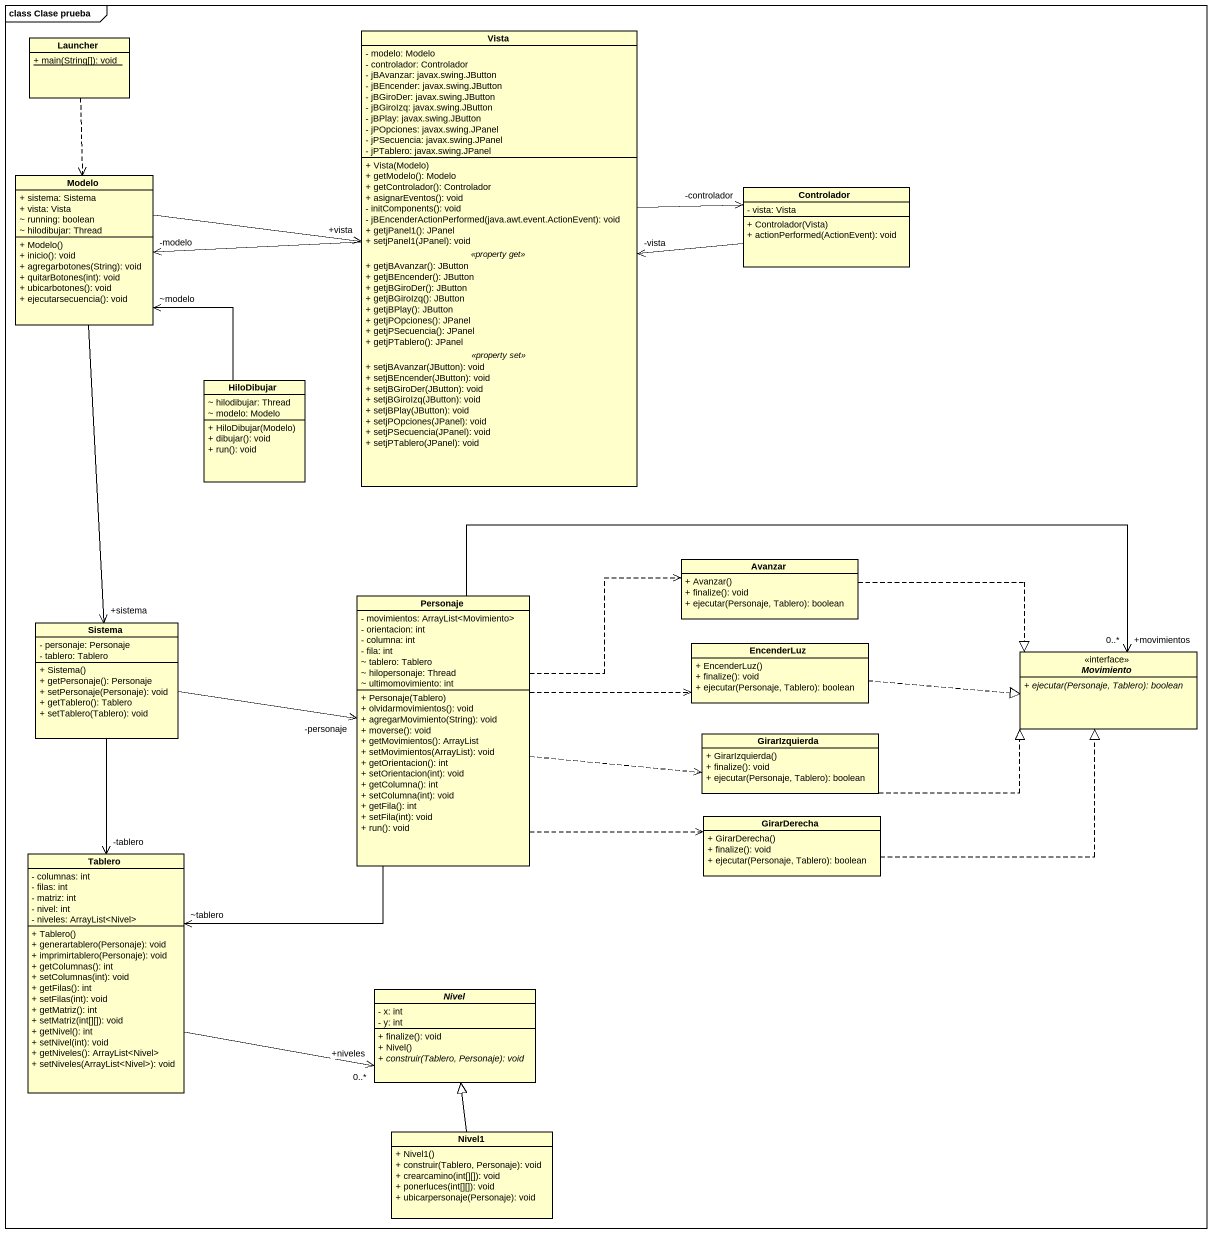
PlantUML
@startuml
mainframe class Clase prueba
hide circle
hide empty members
skinparam classAttributeIconSize 0
class Launcher {
  {static} + main(String[]): void
}
class Vista {
  - modelo: Modelo
  - controlador: Controlador
  - jBAvanzar: javax.swing.JButton
  - jBEncender: javax.swing.JButton
  - jBGiroDer: javax.swing.JButton
  - jBGiroIzq: javax.swing.JButton
  - jBPlay: javax.swing.JButton
  - jPOpciones: javax.swing.JPanel
  - jPSecuencia: javax.swing.JPanel
  - jPTablero: javax.swing.JPanel
  --
  + Vista(Modelo)
  + getModelo(): Modelo
  + getControlador(): Controlador
  + asignarEventos(): void
  - initComponents(): void
  - jBEncenderActionPerformed(java.awt.event.ActionEvent): void
  + getjPanel1(): JPanel
  + setjPanel1(JPanel): void
  .. <<property get>> ..
  + getjBAvanzar(): JButton
  + getjBEncender(): JButton
  + getjBGiroDer(): JButton
  + getjBGiroIzq(): JButton
  + getjBPlay(): JButton
  + getjPOpciones(): JPanel
  + getjPSecuencia(): JPanel
  + getjPTablero(): JPanel
  .. <<property set>> ..
  + setjBAvanzar(JButton): void
  + setjBEncender(JButton): void
  + setjBGiroDer(JButton): void
  + setjBGiroIzq(JButton): void
  + setjBPlay(JButton): void
  + setjPOpciones(JPanel): void
  + setjPSecuencia(JPanel): void
  + setjPTablero(JPanel): void
}
class Modelo {
  + sistema: Sistema
  + vista: Vista
  ~ running: boolean
  ~ hilodibujar: Thread
  + Modelo()
  + inicio(): void
  + agregarbotones(String): void
  + quitarBotones(int): void
  + ubicarbotones(): void
  + ejecutarsecuencia(): void
}
class Controlador {
  - vista: Vista
  + Controlador(Vista)
  + actionPerformed(ActionEvent): void
}
class HiloDibujar {
  ~ hilodibujar: Thread
  ~ modelo: Modelo
  + HiloDibujar(Modelo)
  + dibujar(): void
  + run(): void
}
class Avanzar {
  + Avanzar()
  + finalize(): void
  + ejecutar(Personaje, Tablero): boolean
}
class Sistema {
  - personaje: Personaje
  - tablero: Tablero
  + Sistema()
  + getPersonaje(): Personaje
  + setPersonaje(Personaje): void
  + getTablero(): Tablero
  + setTablero(Tablero): void
}
class Personaje {
  - movimientos: ArrayList<Movimiento>
  - orientacion: int
  - columna: int
  - fila: int
  ~ tablero: Tablero
  ~ hilopersonaje: Thread
  ~ ultimomovimiento: int
  + Personaje(Tablero)
  + olvidarmovimientos(): void
  + agregarMovimiento(String): void
  + moverse(): void
  + getMovimientos(): ArrayList
  + setMovimientos(ArrayList): void
  + getOrientacion(): int
  + setOrientacion(int): void
  + getColumna(): int
  + setColumna(int): void
  + getFila(): int
  + setFila(int): void
  + run(): void
}
class EncenderLuz {
  + EncenderLuz()
  + finalize(): void
  + ejecutar(Personaje, Tablero): boolean
}
interface Movimiento <<interface>> {
  {abstract} + ejecutar(Personaje, Tablero): boolean
}
class GirarIzquierda {
  + GirarIzquierda()
  + finalize(): void
  + ejecutar(Personaje, Tablero): boolean
}
class GirarDerecha {
  + GirarDerecha()
  + finalize(): void
  + ejecutar(Personaje, Tablero): boolean
}
class Tablero {
  - columnas: int
  - filas: int
  - matriz: int
  - nivel: int
  - niveles: ArrayList<Nivel>
  + Tablero()
  + generartablero(Personaje): void
  + imprimirtablero(Personaje): void
  + getColumnas(): int
  + setColumnas(int): void
  + getFilas(): int
  + setFilas(int): void
  + getMatriz(): int
  + setMatriz(int[][]): void
  + getNivel(): int
  + setNivel(int): void
  + getNiveles(): ArrayList<Nivel>
  + setNiveles(ArrayList<Nivel>): void
}
abstract class Nivel {
  - x: int
  - y: int
  + finalize(): void
  + Nivel()
  {abstract} + construir(Tablero, Personaje): void
}
class Nivel1 {
  + Nivel1()
  + construir(Tablero, Personaje): void
  + crearcamino(int[][]): void
  + ponerluces(int[][]): void
  + ubicarpersonaje(Personaje): void
}
Launcher ..> Modelo
Vista -left-> "-modelo" Modelo
Vista -right-> "-controlador" Controlador
Modelo -right-> "+vista" Vista
Modelo --> "+sistema" Sistema
Controlador -left-> "-vista" Vista
HiloDibujar -up-> "~modelo" Modelo
Avanzar .right.|> Movimiento
Sistema -right-> "-personaje" Personaje
Sistema --> "-tablero" Tablero
Personaje .right.> Avanzar
Personaje .right.> EncenderLuz
Personaje -right-> "+movimientos\n0..*" Movimiento
Personaje .right.> GirarIzquierda
Personaje .right.> GirarDerecha
Personaje --> "~tablero" Tablero
EncenderLuz .right.|> Movimiento
GirarIzquierda .right.|> Movimiento
GirarDerecha .right.|> Movimiento
Tablero -right-> "+niveles\n0..*" Nivel
Nivel1 -up-|> Nivel
@enduml
